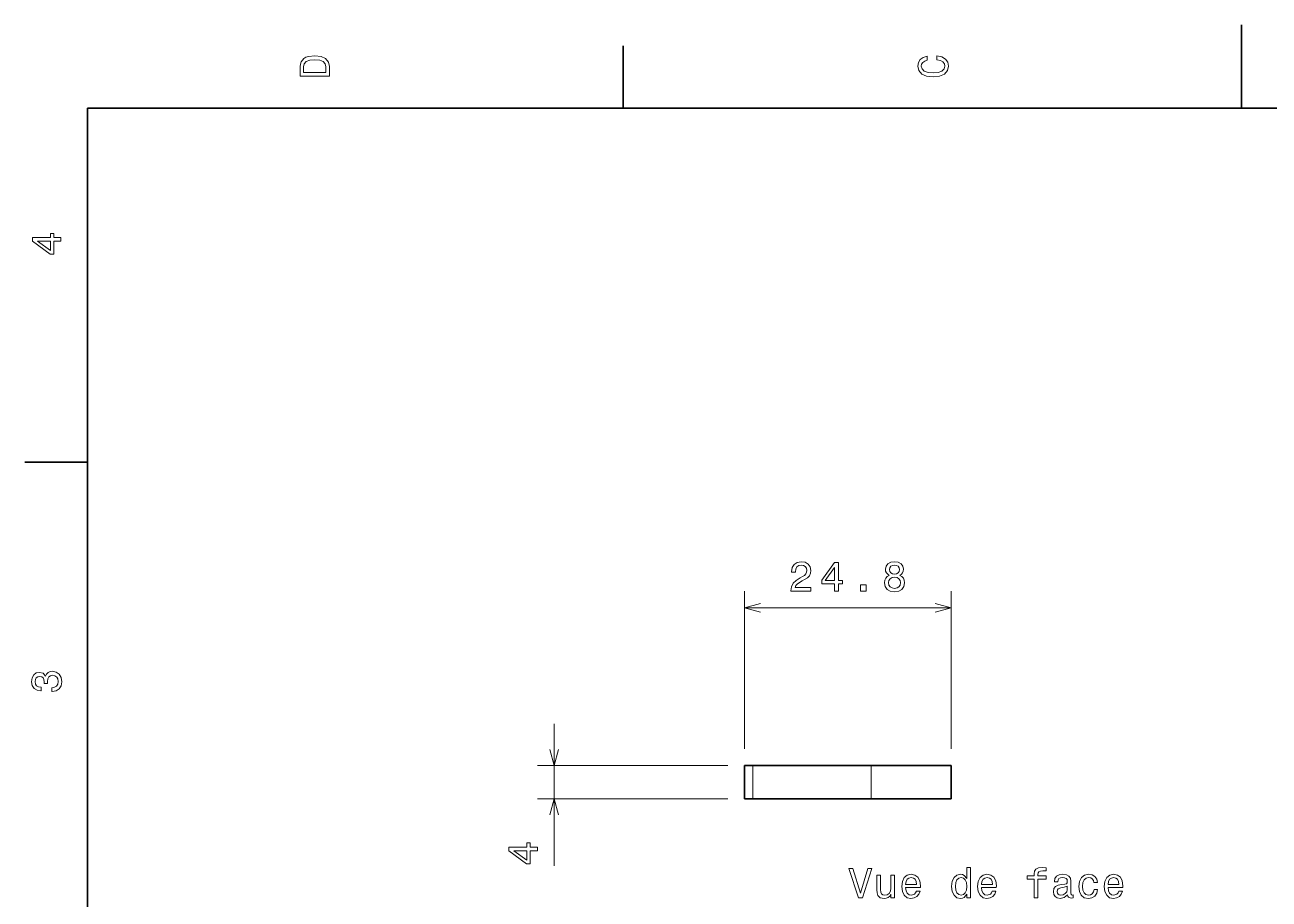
# Model space of a CAD drawing. Extents: x 0 to 296, y 0 to 210.
# Drawn here: x 2.5 to 151.8, y 105.1 to 210 of the extents above; entities that cross this region are included whole.
import ezdxf

# ---------------------------------------------------------------- set-up
doc = ezdxf.new("R2010")
doc.units = 0

msp = doc.modelspace()

# ---------------------------------------------------------------- linework, layer by layer
at = {"color": 7, "lineweight": 35, "ltscale": 0.25}
msp.add_line((148.5, 200), (148.5, 210), dxfattribs=at)
at = {"color": 7, "lineweight": 35, "ltscale": 0.1875}
for p, q in [((74.300003, 200), (74.300003, 207.5)), ((10, 157.5), (2.5, 157.5))]:
    msp.add_line(p, q, dxfattribs=at)
at = {"color": 7, "lineweight": 35}
for p, q in [((287, 200), (10, 200)), ((10, 200), (10, 10))]:
    msp.add_line(p, q, dxfattribs=at)
at = {"color": 7, "lineweight": 13, "ltscale": 0.473598}
for p, q in [((88.851166, 123.105316), (88.851166, 142.049255)), ((113.64946, 123.105316), (113.64946, 142.049255))]:
    msp.add_line(p, q, dxfattribs=at)
at = {"color": 7, "lineweight": 13}
for p, q in [((88.851166, 140.049255), (113.64946, 140.049255)), ((86.851166, 121.105316), (64.00296, 121.105316)), ((86.851166, 117.105316), (64.00296, 117.105316))]:
    msp.add_line(p, q, dxfattribs=at)
at = {"color": 7, "lineweight": 13, "ltscale": 0.4259}
msp.add_line((66.00296, 109.069305), (66.00296, 126.105316), dxfattribs=at)
at = {"color": 7, "lineweight": 35, "ltscale": 0.025}
for p, q in [((89.851166, 121.105316), (88.851166, 121.105316)), ((89.851166, 117.105316), (88.851166, 117.105316))]:
    msp.add_line(p, q, dxfattribs=at)
at = {"color": 7, "lineweight": 35, "ltscale": 0.1}
for p, q in [((88.851166, 121.105316), (88.851166, 117.105316)), ((113.64946, 117.105316), (113.64946, 121.105316))]:
    msp.add_line(p, q, dxfattribs=at)
at = {"color": 7, "lineweight": 13, "ltscale": 0.1}
for p, q in [((89.851166, 121.105316), (89.851166, 117.105316)), ((104.049454, 117.105316), (104.049454, 121.105316))]:
    msp.add_line(p, q, dxfattribs=at)
at = {"color": 7, "lineweight": 35, "ltscale": 0.354957}
for p, q in [((104.049454, 121.105316), (89.851166, 121.105316)), ((104.049454, 117.105316), (89.851166, 117.105316))]:
    msp.add_line(p, q, dxfattribs=at)
at = {"color": 7, "lineweight": 35, "ltscale": 0.24}
for p, q in [((113.64946, 121.105316), (104.049454, 121.105316)), ((113.64946, 117.105316), (104.049454, 117.105316))]:
    msp.add_line(p, q, dxfattribs=at)
at = {"color": 7, "lineweight": 13}
for points in [[(35.533215, 204.994965), (35.533215, 203.829971), (39.033215, 203.829971), (39.033215, 204.994965), (38.922264, 205.544678), (38.584366, 205.953171), (38.034657, 206.205338), (37.283215, 206.296112), (36.516644, 206.215424), (36.21405, 206.114563), (35.971977, 205.973343), (35.644165, 205.56485), (35.563473, 205.297562)], [(111.93206, 205.817017), (112.35569, 205.716141), (112.658287, 205.549713), (112.844887, 205.317734), (112.905403, 205.045395), (112.814629, 204.71759), (112.54229, 204.460388), (112.098488, 204.28891), (111.483215, 204.233429), (110.872986, 204.28891), (110.424141, 204.455338), (110.151802, 204.71254), (110.055984, 205.045395), (110.106415, 205.287476), (110.247627, 205.494247), (110.474571, 205.655624), (110.787247, 205.766571), (110.787247, 206.245682), (110.308144, 206.094391), (109.94503, 205.832138), (109.718086, 205.474075), (109.637398, 205.045395), (109.763474, 204.510818), (110.116501, 204.10231), (110.696472, 203.840057), (111.483215, 203.749283), (112.269958, 203.840057), (112.84993, 204.10231), (113.208, 204.510818), (113.329041, 205.045395), (113.233215, 205.51442), (112.965927, 205.892654), (112.527161, 206.159943), (111.93206, 206.301163)], [(35.951801, 204.959656), (36.027451, 205.342941), (36.259438, 205.605194), (36.672985, 205.761536), (37.283215, 205.811966), (37.873272, 205.756485), (38.286816, 205.600143), (38.533936, 205.332855), (38.614628, 204.959656), (38.614628, 204.298996), (35.951801, 204.298996)], [(6.833213, 184.02739), (6.833213, 184.481277), (5.965778, 184.481277), (5.965778, 184.98056), (5.56232, 184.98056), (5.56232, 184.481277), (3.408862, 184.481277), (3.408862, 184.022339), (5.521974, 182.489197), (5.965778, 182.489197), (5.965778, 184.02739)], [(5.56232, 182.912827), (3.993876, 184.02739), (5.56232, 184.02739)], [(94.415726, 142.049255), (96.82135, 142.049255), (96.82135, 142.482971), (94.920052, 142.482971), (95.025955, 142.720001), (95.207512, 142.916687), (95.767311, 143.27475), (96.064865, 143.426056), (96.397713, 143.642914), (96.63475, 143.895081), (96.770912, 144.192627), (96.82135, 144.530518), (96.735611, 144.954163), (96.498581, 145.287018), (96.135468, 145.49881), (95.666451, 145.574463), (95.182297, 145.488739), (94.81414, 145.251709), (94.57711, 144.873474), (94.496422, 144.374176), (94.496422, 144.303589), (94.955353, 144.303589), (94.955353, 144.343933), (95.00074, 144.686859), (95.136909, 144.939026), (95.353767, 145.100403), (95.641235, 145.155884), (95.933739, 145.105438), (96.150597, 144.97937), (96.291809, 144.782684), (96.342239, 144.535553), (96.306938, 144.303589), (96.211121, 144.106903), (96.049736, 143.935425), (95.827835, 143.784119), (95.530281, 143.622742), (95.036041, 143.310059), (94.688065, 142.977203), (94.481293, 142.573761), (94.415726, 142.064392)], [(99.659676, 142.049255), (100.113564, 142.049255), (100.113564, 142.916687), (100.612846, 142.916687), (100.612846, 143.32016), (100.113564, 143.32016), (100.113564, 145.473602), (99.654633, 145.473602), (98.12149, 143.360504), (98.12149, 142.916687), (99.659676, 142.916687)], [(98.54512, 143.32016), (99.659676, 144.88858), (99.659676, 143.32016)], [(106.228981, 143.935425), (105.971779, 143.79422), (105.795265, 143.597534), (105.684311, 143.350403), (105.64901, 143.052856), (105.729706, 142.604004), (105.961693, 142.256042), (106.339935, 142.034119), (106.85434, 141.948395), (107.363708, 142.034119), (107.741951, 142.256042), (107.973938, 142.604004), (108.059677, 143.052856), (108.019333, 143.350403), (107.913422, 143.597534), (107.731865, 143.79422), (107.479706, 143.935425), (107.681435, 144.056458), (107.822647, 144.2229), (107.908379, 144.424622), (107.938637, 144.671722), (107.857948, 145.029816), (107.646133, 145.317261), (107.303192, 145.503876), (106.85434, 145.574463), (106.400452, 145.503876), (106.05751, 145.317261), (105.840652, 145.029816), (105.765007, 144.671722), (105.790222, 144.424622), (105.875961, 144.2229)], [(106.24411, 144.631378), (106.284462, 144.853302), (106.405495, 145.02475), (106.597137, 145.130676), (106.85434, 145.171021), (107.106506, 145.130676), (107.298149, 145.02475), (107.419189, 144.853302), (107.464577, 144.631378), (107.419189, 144.404449), (107.298149, 144.227936), (107.106506, 144.111938), (106.85434, 144.07663), (106.597137, 144.116974), (106.405495, 144.227936), (106.284462, 144.404449)], [(106.133163, 143.062958), (106.178551, 143.330231), (106.324806, 143.531952), (106.55175, 143.663086), (106.85434, 143.708466), (107.151894, 143.663086), (107.378838, 143.531952), (107.525093, 143.330231), (107.575523, 143.062958), (107.525093, 142.775482), (107.378838, 142.558624), (107.151894, 142.417419), (106.85434, 142.372009), (106.55175, 142.417419), (106.324806, 142.558624), (106.178551, 142.775482)], [(102.77034, 142.049255), (103.466301, 142.049255), (103.466301, 142.80069), (102.77034, 142.80069)], [(5.73379, 129.979111), (5.769093, 129.979111), (6.253242, 130.059799), (6.616354, 130.296829), (6.848343, 130.670029), (6.934078, 131.164276), (6.848343, 131.688766), (6.626441, 132.082138), (6.273415, 132.334305), (5.819525, 132.425079), (5.521974, 132.384735), (5.279899, 132.273788), (5.0933, 132.092224), (4.957133, 131.850143), (4.684798, 132.177963), (4.251081, 132.293961), (3.857709, 132.218307), (3.560158, 132.00145), (3.373559, 131.648422), (3.307997, 131.164276), (3.388689, 130.710388), (3.610591, 130.362396), (3.963617, 130.135452), (4.432637, 130.059799), (4.46794, 130.059799), (4.46794, 130.508652), (4.145173, 130.548996), (3.913184, 130.680115), (3.771974, 130.891937), (3.721542, 131.189484), (3.761888, 131.451736), (3.867795, 131.643372), (4.039265, 131.759369), (4.271254, 131.804764), (4.518372, 131.759369), (4.684798, 131.638336), (4.785663, 131.426514), (4.815922, 131.139053), (4.810879, 130.942368), (5.209294, 130.942368), (5.199208, 131.189484), (5.244596, 131.507217), (5.365634, 131.744247), (5.56232, 131.885452), (5.819525, 131.935883), (6.112032, 131.880417), (6.328891, 131.734161), (6.465058, 131.502167), (6.510447, 131.194534), (6.460014, 130.876801), (6.308718, 130.644821), (6.066643, 130.498566), (5.73379, 130.443085)], [(64.00296, 110.864685), (64.00296, 111.318573), (63.135529, 111.318573), (63.135529, 111.817871), (62.732071, 111.817871), (62.732071, 111.318573), (60.578613, 111.318573), (60.578613, 110.85965), (62.691727, 109.326508), (63.135529, 109.326508), (63.135529, 110.864685)], [(62.732071, 109.750153), (61.163628, 110.864685), (62.732071, 110.864685)], [(103.645836, 108.753731), (102.768318, 105.773186), (101.865578, 108.753731), (101.386475, 108.753731), (102.516159, 105.248688), (103.020477, 105.248688), (104.124947, 108.753731)], [(106.848289, 107.956902), (106.40448, 107.956902), (106.40448, 106.393501), (106.35405, 106.030388), (106.207794, 105.768143), (105.98085, 105.606758), (105.683304, 105.556328), (105.446274, 105.596672), (105.294975, 105.717705), (105.209236, 105.924477), (105.189064, 106.216988), (105.189064, 107.956902), (104.745262, 107.956902), (104.745262, 106.176643), (104.760391, 105.818573), (104.856216, 105.521019), (105.14872, 105.248688), (105.617737, 105.15287), (105.869904, 105.188171), (106.086761, 105.278946), (106.273361, 105.435287), (106.42466, 105.662231), (106.42466, 105.248688), (106.848289, 105.248688)], [(108.184746, 106.47419), (109.959961, 106.47419), (109.965004, 106.680962), (109.884308, 107.260933), (109.662407, 107.694656), (109.309387, 107.956902), (108.840363, 108.052719), (108.381432, 107.951859), (108.028404, 107.669434), (107.80146, 107.210503), (107.720764, 106.605316), (107.796417, 105.985001), (108.023361, 105.531105), (108.371346, 105.248688), (108.825233, 105.15287), (109.218605, 105.21843), (109.541374, 105.3899), (109.778404, 105.662231), (109.914574, 106.025345), (109.475807, 106.025345), (109.385033, 105.823616), (109.253906, 105.672318), (108.880707, 105.551285), (108.593246, 105.606758), (108.376389, 105.783272), (108.235176, 106.070732), (108.184746, 106.459061)], [(108.184746, 106.847389), (108.240219, 107.195374), (108.376389, 107.452576), (108.58316, 107.608917), (108.855492, 107.664391), (109.122787, 107.608917), (109.329559, 107.452576), (109.455635, 107.195374), (109.501022, 106.847389)], [(115.53273, 105.667274), (115.53273, 105.248688), (115.976532, 105.248688), (115.976532, 108.869728), (115.537766, 108.869728), (115.537766, 107.543358), (115.199875, 107.926643), (114.993103, 108.017418), (114.756073, 108.052719), (114.327393, 107.951859), (113.994545, 107.669434), (113.777679, 107.215546), (113.702034, 106.605316), (113.777679, 105.995087), (113.994545, 105.536148), (114.327393, 105.248688), (114.756073, 105.15287), (114.993103, 105.188171), (115.204918, 105.278946)], [(114.831718, 107.654305), (115.124222, 107.583702), (115.34613, 107.387016), (115.477249, 107.059204), (115.527679, 106.605316), (115.477249, 106.146385), (115.34613, 105.818573), (115.124222, 105.616844), (114.831718, 105.551285), (114.554337, 105.616844), (114.342522, 105.818573), (114.201317, 106.151428), (114.155922, 106.605316), (114.201317, 107.054161), (114.342522, 107.381973), (114.554337, 107.583702)], [(117.292816, 106.47419), (119.068031, 106.47419), (119.073074, 106.680962), (118.992378, 107.260933), (118.770477, 107.694656), (118.41745, 107.956902), (117.948433, 108.052719), (117.489502, 107.951859), (117.136475, 107.669434), (116.909531, 107.210503), (116.828835, 106.605316), (116.904488, 105.985001), (117.131432, 105.531105), (117.479416, 105.248688), (117.933304, 105.15287), (118.326675, 105.21843), (118.649445, 105.3899), (118.886475, 105.662231), (119.022644, 106.025345), (118.583878, 106.025345), (118.493103, 105.823616), (118.361977, 105.672318), (117.988777, 105.551285), (117.701317, 105.606758), (117.484451, 105.783272), (117.343246, 106.070732), (117.292816, 106.459061)], [(117.292816, 106.847389), (117.348289, 107.195374), (117.484451, 107.452576), (117.691223, 107.608917), (117.963562, 107.664391), (118.23085, 107.608917), (118.437622, 107.452576), (118.563705, 107.195374), (118.609093, 106.847389)], [(123.591805, 107.487885), (123.591805, 105.248688), (124.035614, 105.248688), (124.035614, 107.487885), (125.04425, 107.487885), (125.04425, 107.866119), (124.035614, 107.866119), (124.035614, 108.032547), (124.070908, 108.234276), (124.186905, 108.370445), (124.383591, 108.451134), (124.666016, 108.4814), (125.04425, 108.461227), (125.04425, 108.844513), (124.565147, 108.869728), (124.131432, 108.824333), (123.828835, 108.688171), (123.647278, 108.451134), (123.591805, 108.113243), (123.591805, 107.866119), (122.779846, 107.866119), (122.779846, 107.487885)], [(127.621346, 105.601715), (127.621346, 105.586586), (127.646561, 105.415115), (127.722206, 105.294075), (128.039932, 105.198257), (128.287048, 105.238602), (128.287048, 105.581543), (128.181137, 105.566414), (128.039932, 105.631973), (128.014709, 105.833702), (128.014709, 107.235718), (127.954193, 107.593788), (127.777679, 107.845947), (127.470047, 107.997246), (127.036331, 108.052719), (126.612701, 107.992203), (126.300018, 107.820732), (126.103333, 107.553444), (126.037766, 107.200417), (126.037766, 107.170158), (126.436188, 107.170158), (126.471489, 107.381973), (126.582436, 107.533272), (126.763992, 107.624046), (127.021202, 107.659348), (127.268318, 107.634132), (127.444832, 107.558487), (127.550735, 107.427361), (127.586044, 107.245804), (127.565872, 107.033989), (127.485176, 106.928085), (127.283447, 106.877647), (126.905205, 106.837303), (126.471489, 106.746529), (126.163849, 106.585144), (125.982292, 106.332985), (125.926819, 105.959785), (125.977249, 105.62693), (126.133591, 105.379814), (126.38575, 105.223473), (126.733734, 105.167999), (127.202759, 105.273903)], [(130.773361, 107.059204), (131.212128, 107.059204), (131.121338, 107.462662), (130.90448, 107.780388), (130.566589, 107.977074), (130.127823, 108.052719), (129.643677, 107.951859), (129.275513, 107.669434), (129.043533, 107.210503), (128.962845, 106.59523), (129.038483, 105.985001), (129.265442, 105.531105), (129.623505, 105.248688), (130.112701, 105.15287), (130.546417, 105.228516), (130.884308, 105.440331), (131.116302, 105.773186), (131.217163, 106.216988), (130.793533, 106.216988), (130.71788, 105.93457), (130.576675, 105.722748), (130.374939, 105.591629), (130.127823, 105.551285), (129.82019, 105.616844), (129.598282, 105.818573), (129.462128, 106.146385), (129.416733, 106.610359), (129.462128, 107.064247), (129.603333, 107.392059), (129.830276, 107.593788), (130.127823, 107.664391), (130.390076, 107.619003), (130.586761, 107.503014), (130.71788, 107.311371)], [(132.472931, 106.47419), (134.248138, 106.47419), (134.253189, 106.680962), (134.172485, 107.260933), (133.950592, 107.694656), (133.597565, 107.956902), (133.12854, 108.052719), (132.669617, 107.951859), (132.316589, 107.669434), (132.089645, 107.210503), (132.008942, 106.605316), (132.084595, 105.985001), (132.311539, 105.531105), (132.659531, 105.248688), (133.113419, 105.15287), (133.50679, 105.21843), (133.829559, 105.3899), (134.066589, 105.662231), (134.202759, 106.025345), (133.763992, 106.025345), (133.673218, 105.823616), (133.542084, 105.672318), (133.168884, 105.551285), (132.881424, 105.606758), (132.664566, 105.783272), (132.523361, 106.070732), (132.472931, 106.459061)], [(132.472931, 106.847389), (132.528397, 107.195374), (132.664566, 107.452576), (132.871338, 107.608917), (133.143677, 107.664391), (133.410965, 107.608917), (133.617737, 107.452576), (133.74382, 107.195374), (133.789215, 106.847389)], [(127.570908, 106.196815), (127.510391, 105.93457), (127.349007, 105.732834), (127.106934, 105.601715), (126.809387, 105.556328), (126.617737, 105.581543), (126.481575, 105.662231), (126.395844, 105.803444), (126.370621, 106.00013), (126.390793, 106.176643), (126.471489, 106.302719), (126.79425, 106.443932), (127.202759, 106.504448), (127.570908, 106.625488)]]:
    msp.add_lwpolyline(points, close=True, dxfattribs=at)
for points in [[(90.783012, 140.566895), (88.851166, 140.049255), (90.783012, 139.531616)], [(111.717606, 139.531616), (113.64946, 140.049255), (111.717606, 140.566895)], [(65.485329, 123.03717), (66.00296, 121.105316), (66.520599, 123.03717)], [(66.520599, 115.173462), (66.00296, 117.105316), (65.485329, 115.173462)]]:
    msp.add_lwpolyline(points, dxfattribs=at)

doc.saveas('drawing.dxf')
